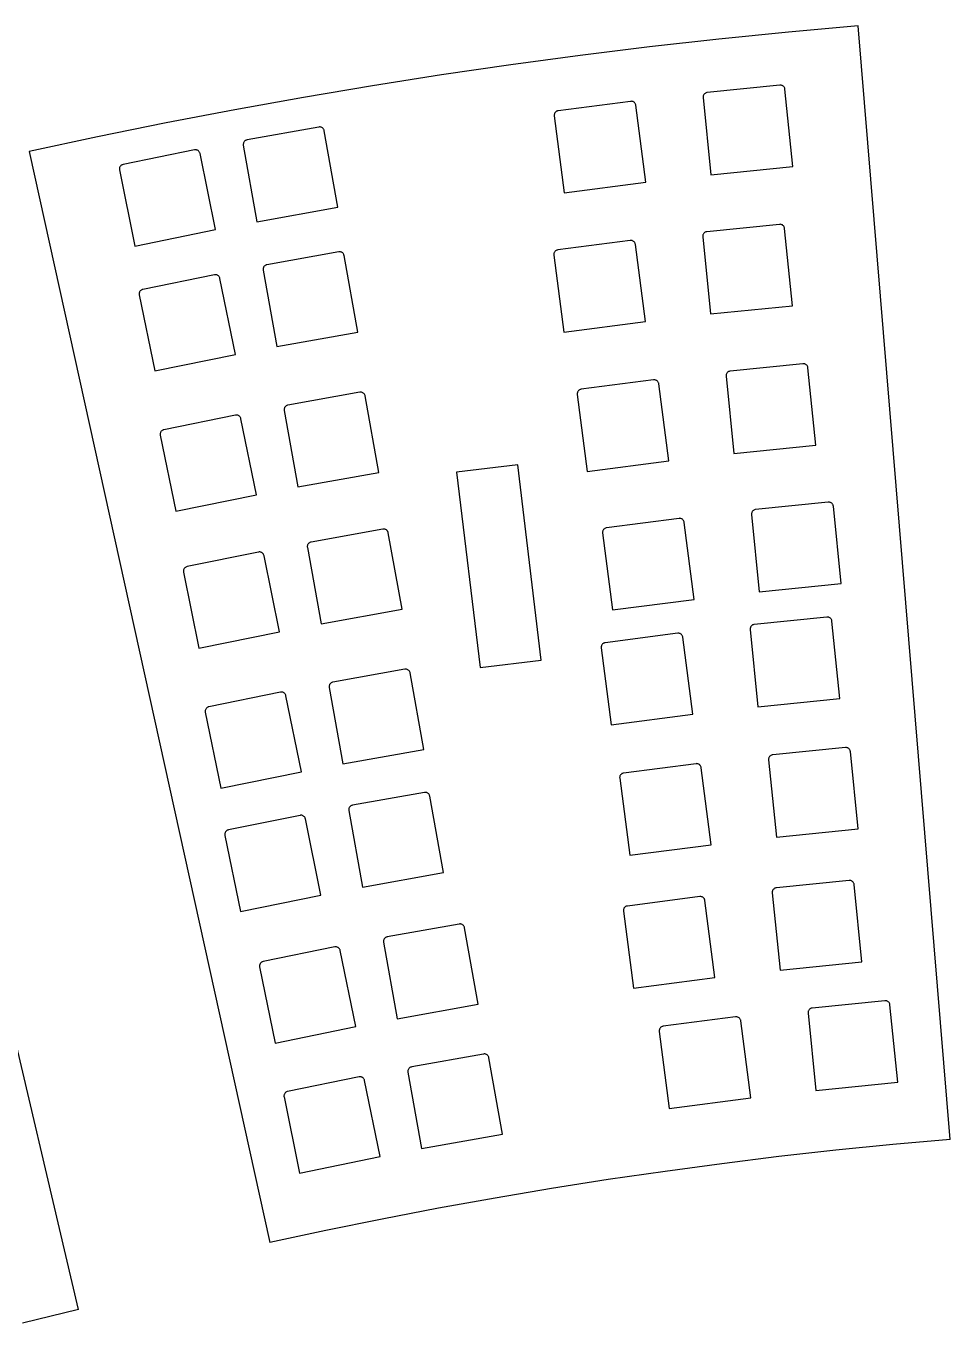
# Model space of a CAD drawing. Extents: x -27280 to 27280, y -16671 to 16671.
# Drawn here: x 19230 to 19770, y -8264 to -7507 of the extents above; entities that cross this region are included whole.
import ezdxf

# ---------------------------------------------------------------- set-up
doc = ezdxf.new("R2010")
doc.units = 0
doc.header["$MEASUREMENT"] = 0
doc.layers.get('0').update_dxf_attribs({"linetype": 'CONTINUOUS'})

msp = doc.modelspace()

# ---------------------------------------------------------------- linework, layer by layer
for p, q in [((19716.11, -7506.75), (19675.46, -7510.38)), ((19769.72, -8156.47), (19716.11, -7506.75)), ((19634.86, -7514.46), (19594.31, -7519)), ((19675.46, -7510.38), (19634.86, -7514.46)), ((19594.31, -7519), (19553.81, -7523.98)), ((19513.36, -7529.42), (19472.98, -7535.3)), ((19553.81, -7523.98), (19513.36, -7529.42)), ((19472.98, -7535.3), (19432.67, -7541.64)), ((19432.67, -7541.64), (19392.43, -7548.42)), ((19627.03, -7545.9), (19626.73, -7546.08)), ((19627.35, -7545.75), (19627.03, -7545.9)), ((19627.68, -7545.65), (19627.35, -7545.75)), ((19628.03, -7545.59), (19627.68, -7545.65)), ((19670.43, -7541.31), (19628.03, -7545.59)), ((19670.79, -7541.3), (19670.43, -7541.31)), ((19671.14, -7541.33), (19670.79, -7541.3)), ((19671.48, -7541.41), (19671.14, -7541.33)), ((19671.81, -7541.53), (19671.48, -7541.41)), ((19672.12, -7541.7), (19671.81, -7541.53)), ((19672.41, -7541.9), (19672.12, -7541.7)), ((19672.66, -7542.14), (19672.41, -7541.9)), ((19672.89, -7542.41), (19672.66, -7542.14)), ((19673.07, -7542.71), (19672.89, -7542.41)), ((19673.22, -7543.03), (19673.07, -7542.71)), ((19673.32, -7543.37), (19673.22, -7543.03)), ((19673.38, -7543.71), (19673.32, -7543.37)), ((19677.93, -7588.79), (19673.38, -7543.71)), ((19392.43, -7548.42), (19352.27, -7555.66)), ((19583.32, -7550.75), (19541.05, -7556.23)), ((19583.67, -7550.73), (19583.32, -7550.75)), ((19584.02, -7550.75), (19583.67, -7550.73)), ((19584.36, -7550.82), (19584.02, -7550.75)), ((19584.7, -7550.93), (19584.36, -7550.82)), ((19585.01, -7551.09), (19584.7, -7550.93)), ((19585.3, -7551.28), (19585.01, -7551.09)), ((19585.57, -7551.52), (19585.3, -7551.28)), ((19585.8, -7551.78), (19585.57, -7551.52)), ((19585.99, -7552.07), (19585.8, -7551.78)), ((19586.15, -7552.39), (19585.99, -7552.07)), ((19586.26, -7552.72), (19586.15, -7552.39)), ((19586.33, -7553.07), (19586.26, -7552.72)), ((19592.16, -7598), (19586.33, -7553.07)), ((19625.64, -7547.83), (19625.61, -7548.18)), ((19625.61, -7548.18), (19625.62, -7548.54)), ((19625.62, -7548.54), (19630.17, -7593.62)), ((19625.72, -7547.49), (19625.64, -7547.83)), ((19625.85, -7547.16), (19625.72, -7547.49)), ((19626.01, -7546.85), (19625.85, -7547.16)), ((19626.22, -7546.56), (19626.01, -7546.85)), ((19626.46, -7546.31), (19626.22, -7546.56)), ((19626.73, -7546.08), (19626.46, -7546.31)), ((19352.27, -7555.66), (19312.19, -7563.34)), ((19538.73, -7558.54), (19538.71, -7558.89)), ((19538.71, -7558.89), (19538.73, -7559.24)), ((19538.8, -7558.2), (19538.73, -7558.54)), ((19538.73, -7559.24), (19544.56, -7604.18)), ((19538.91, -7557.87), (19538.8, -7558.2)), ((19539.07, -7557.55), (19538.91, -7557.87)), ((19539.26, -7557.26), (19539.07, -7557.55)), ((19539.5, -7556.99), (19539.26, -7557.26)), ((19539.76, -7556.76), (19539.5, -7556.99)), ((19540.05, -7556.57), (19539.76, -7556.76)), ((19540.37, -7556.41), (19540.05, -7556.57)), ((19540.7, -7556.3), (19540.37, -7556.41)), ((19541.05, -7556.23), (19540.7, -7556.3)), ((19312.19, -7563.34), (19272.2, -7571.46)), ((19401.39, -7565.73), (19359.43, -7573.24)), ((19401.74, -7565.69), (19401.39, -7565.73)), ((19402.09, -7565.7), (19401.74, -7565.69)), ((19402.44, -7565.75), (19402.09, -7565.7)), ((19402.78, -7565.85), (19402.44, -7565.75)), ((19403.1, -7565.99), (19402.78, -7565.85)), ((19403.4, -7566.17), (19403.1, -7565.99)), ((19403.68, -7566.39), (19403.4, -7566.17)), ((19403.92, -7566.64), (19403.68, -7566.39)), ((19404.13, -7566.93), (19403.92, -7566.64)), ((19404.3, -7567.23), (19404.13, -7566.93)), ((19404.43, -7567.56), (19404.3, -7567.23)), ((19404.51, -7567.9), (19404.43, -7567.56)), ((19412.49, -7612.5), (19404.51, -7567.9)), ((19272.2, -7571.46), (19232.31, -7580.03)), ((19357.23, -7575.66), (19357.22, -7576.01)), ((19357.22, -7576.01), (19357.26, -7576.36)), ((19357.28, -7575.31), (19357.23, -7575.66)), ((19357.38, -7574.97), (19357.28, -7575.31)), ((19357.52, -7574.65), (19357.38, -7574.97)), ((19357.7, -7574.35), (19357.52, -7574.65)), ((19357.92, -7574.07), (19357.7, -7574.35)), ((19358.17, -7573.83), (19357.92, -7574.07)), ((19358.46, -7573.62), (19358.17, -7573.83)), ((19358.77, -7573.45), (19358.46, -7573.62)), ((19359.09, -7573.32), (19358.77, -7573.45)), ((19359.43, -7573.24), (19359.09, -7573.32)), ((19232.31, -7580.03), (19372.77, -8216.66)), ((19328.81, -7579.1), (19287.05, -7587.61)), ((19329.16, -7579.05), (19328.81, -7579.1)), ((19329.51, -7579.05), (19329.16, -7579.05)), ((19329.86, -7579.09), (19329.51, -7579.05)), ((19330.2, -7579.18), (19329.86, -7579.09)), ((19330.53, -7579.32), (19330.2, -7579.18)), ((19330.83, -7579.49), (19330.53, -7579.32)), ((19331.11, -7579.7), (19330.83, -7579.49)), ((19331.36, -7579.95), (19331.11, -7579.7)), ((19331.58, -7580.23), (19331.36, -7579.95)), ((19331.76, -7580.53), (19331.58, -7580.23)), ((19331.89, -7580.86), (19331.76, -7580.53)), ((19331.98, -7581.2), (19331.89, -7580.86)), ((19341.03, -7625.59), (19331.98, -7581.2)), ((19357.26, -7576.36), (19365.24, -7620.96)), ((19284.95, -7589.73), (19284.9, -7590.08)), ((19284.9, -7590.08), (19284.9, -7590.43)), ((19284.9, -7590.43), (19284.95, -7590.78)), ((19285.03, -7589.39), (19284.95, -7589.73)), ((19284.95, -7590.78), (19294, -7635.18)), ((19285.17, -7589.06), (19285.03, -7589.39)), ((19285.34, -7588.76), (19285.17, -7589.06)), ((19285.56, -7588.48), (19285.34, -7588.76)), ((19285.8, -7588.23), (19285.56, -7588.48)), ((19286.08, -7588.01), (19285.8, -7588.23)), ((19286.38, -7587.84), (19286.08, -7588.01)), ((19286.71, -7587.7), (19286.38, -7587.84)), ((19287.05, -7587.61), (19286.71, -7587.7)), ((19630.17, -7593.62), (19677.93, -7588.79)), ((19544.56, -7604.18), (19592.16, -7598)), ((19365.24, -7620.96), (19412.49, -7612.5)), ((19261.02, -8255.74), (19111.97, -7621.09)), ((19294, -7635.18), (19341.03, -7625.59)), ((19625.41, -7629.04), (19625.38, -7629.39)), ((19625.49, -7628.7), (19625.41, -7629.04)), ((19625.61, -7628.37), (19625.49, -7628.7)), ((19625.78, -7628.06), (19625.61, -7628.37)), ((19625.98, -7627.77), (19625.78, -7628.06)), ((19626.22, -7627.52), (19625.98, -7627.77)), ((19626.49, -7627.29), (19626.22, -7627.52)), ((19626.79, -7627.11), (19626.49, -7627.29)), ((19627.11, -7626.96), (19626.79, -7627.11)), ((19627.45, -7626.86), (19627.11, -7626.96)), ((19627.79, -7626.8), (19627.45, -7626.86)), ((19670.2, -7622.52), (19627.79, -7626.8)), ((19670.55, -7622.5), (19670.2, -7622.52)), ((19670.9, -7622.54), (19670.55, -7622.5)), ((19671.24, -7622.62), (19670.9, -7622.54)), ((19671.57, -7622.74), (19671.24, -7622.62)), ((19671.88, -7622.9), (19671.57, -7622.74)), ((19672.17, -7623.11), (19671.88, -7622.9)), ((19672.43, -7623.35), (19672.17, -7623.11)), ((19672.65, -7623.62), (19672.43, -7623.35)), ((19672.84, -7623.92), (19672.65, -7623.62)), ((19672.98, -7624.24), (19672.84, -7623.92)), ((19673.09, -7624.57), (19672.98, -7624.24)), ((19673.15, -7624.92), (19673.09, -7624.57)), ((19677.7, -7670), (19673.15, -7624.92)), ((19583.08, -7631.96), (19540.81, -7637.44)), ((19583.43, -7631.93), (19583.08, -7631.96)), ((19583.78, -7631.96), (19583.43, -7631.93)), ((19584.13, -7632.03), (19583.78, -7631.96)), ((19584.46, -7632.14), (19584.13, -7632.03)), ((19584.78, -7632.3), (19584.46, -7632.14)), ((19585.07, -7632.49), (19584.78, -7632.3)), ((19585.33, -7632.72), (19585.07, -7632.49)), ((19585.56, -7632.99), (19585.33, -7632.72)), ((19585.76, -7633.28), (19585.56, -7632.99)), ((19585.91, -7633.6), (19585.76, -7633.28)), ((19586.03, -7633.93), (19585.91, -7633.6)), ((19586.09, -7634.28), (19586.03, -7633.93)), ((19591.92, -7679.21), (19586.09, -7634.28)), ((19625.38, -7629.39), (19625.39, -7629.74)), ((19625.39, -7629.74), (19629.94, -7674.83)), ((19412.97, -7638.58), (19371.01, -7646.09)), ((19413.32, -7638.54), (19412.97, -7638.58)), ((19413.67, -7638.55), (19413.32, -7638.54)), ((19414.02, -7638.6), (19413.67, -7638.55)), ((19414.36, -7638.7), (19414.02, -7638.6)), ((19414.68, -7638.84), (19414.36, -7638.7)), ((19414.98, -7639.02), (19414.68, -7638.84)), ((19415.25, -7639.24), (19414.98, -7639.02)), ((19415.5, -7639.49), (19415.25, -7639.24)), ((19415.71, -7639.78), (19415.5, -7639.49)), ((19415.88, -7640.08), (19415.71, -7639.78)), ((19416.01, -7640.41), (19415.88, -7640.08)), ((19416.09, -7640.75), (19416.01, -7640.41)), ((19424.07, -7685.35), (19416.09, -7640.75)), ((19538.49, -7639.75), (19538.47, -7640.1)), ((19538.47, -7640.1), (19538.49, -7640.45)), ((19538.56, -7639.41), (19538.49, -7639.75)), ((19538.49, -7640.45), (19544.32, -7685.39)), ((19538.68, -7639.07), (19538.56, -7639.41)), ((19538.83, -7638.76), (19538.68, -7639.07)), ((19539.03, -7638.47), (19538.83, -7638.76)), ((19539.26, -7638.2), (19539.03, -7638.47)), ((19539.53, -7637.97), (19539.26, -7638.2)), ((19539.82, -7637.78), (19539.53, -7637.97)), ((19540.14, -7637.62), (19539.82, -7637.78)), ((19540.47, -7637.51), (19540.14, -7637.62)), ((19540.81, -7637.44), (19540.47, -7637.51)), ((19340.39, -7651.95), (19298.63, -7660.46)), ((19340.74, -7651.9), (19340.39, -7651.95)), ((19341.09, -7651.9), (19340.74, -7651.9)), ((19341.44, -7651.94), (19341.09, -7651.9)), ((19341.78, -7652.03), (19341.44, -7651.94)), ((19368.81, -7648.51), (19368.8, -7648.86)), ((19368.8, -7648.86), (19368.84, -7649.21)), ((19368.86, -7648.16), (19368.81, -7648.51)), ((19368.84, -7649.21), (19376.82, -7693.81)), ((19368.96, -7647.82), (19368.86, -7648.16)), ((19369.1, -7647.5), (19368.96, -7647.82)), ((19369.28, -7647.2), (19369.1, -7647.5)), ((19369.5, -7646.92), (19369.28, -7647.2)), ((19369.75, -7646.68), (19369.5, -7646.92)), ((19370.04, -7646.47), (19369.75, -7646.68)), ((19370.35, -7646.3), (19370.04, -7646.47)), ((19370.67, -7646.17), (19370.35, -7646.3)), ((19371.01, -7646.09), (19370.67, -7646.17)), ((19342.11, -7652.17), (19341.78, -7652.03)), ((19342.41, -7652.34), (19342.11, -7652.17)), ((19342.69, -7652.55), (19342.41, -7652.34)), ((19342.94, -7652.8), (19342.69, -7652.55)), ((19343.16, -7653.08), (19342.94, -7652.8)), ((19343.33, -7653.38), (19343.16, -7653.08)), ((19343.47, -7653.71), (19343.33, -7653.38)), ((19343.56, -7654.05), (19343.47, -7653.71)), ((19352.61, -7698.45), (19343.56, -7654.05)), ((19296.52, -7662.58), (19296.48, -7662.93)), ((19296.48, -7662.93), (19296.48, -7663.28)), ((19296.48, -7663.28), (19296.53, -7663.63)), ((19296.61, -7662.24), (19296.52, -7662.58)), ((19296.53, -7663.63), (19305.58, -7708.03)), ((19296.75, -7661.91), (19296.61, -7662.24)), ((19296.92, -7661.61), (19296.75, -7661.91)), ((19297.13, -7661.33), (19296.92, -7661.61)), ((19297.38, -7661.08), (19297.13, -7661.33)), ((19297.66, -7660.86), (19297.38, -7661.08)), ((19297.96, -7660.69), (19297.66, -7660.86)), ((19298.29, -7660.55), (19297.96, -7660.69)), ((19298.63, -7660.46), (19298.29, -7660.55)), ((19629.94, -7674.83), (19677.7, -7670)), ((19544.32, -7685.39), (19591.92, -7679.21)), ((19376.82, -7693.81), (19424.07, -7685.35)), ((19305.58, -7708.03), (19352.61, -7698.45)), ((19683.86, -7703.86), (19641.45, -7708.14)), ((19684.21, -7703.84), (19683.86, -7703.86)), ((19684.56, -7703.88), (19684.21, -7703.84)), ((19684.9, -7703.96), (19684.56, -7703.88)), ((19685.23, -7704.08), (19684.9, -7703.96)), ((19685.54, -7704.24), (19685.23, -7704.08)), ((19685.83, -7704.45), (19685.54, -7704.24)), ((19686.08, -7704.69), (19685.83, -7704.45)), ((19686.31, -7704.96), (19686.08, -7704.69)), ((19639.07, -7710.38), (19639.03, -7710.73)), ((19639.03, -7710.73), (19639.04, -7711.08)), ((19639.04, -7711.08), (19643.6, -7756.16)), ((19639.14, -7710.04), (19639.07, -7710.38)), ((19639.27, -7709.71), (19639.14, -7710.04)), ((19639.43, -7709.4), (19639.27, -7709.71)), ((19639.64, -7709.11), (19639.43, -7709.4)), ((19639.88, -7708.85), (19639.64, -7709.11)), ((19640.15, -7708.63), (19639.88, -7708.85)), ((19640.45, -7708.44), (19640.15, -7708.63)), ((19640.77, -7708.3), (19640.45, -7708.44)), ((19641.1, -7708.2), (19640.77, -7708.3)), ((19641.45, -7708.14), (19641.1, -7708.2)), ((19686.49, -7705.26), (19686.31, -7704.96)), ((19686.64, -7705.58), (19686.49, -7705.26)), ((19686.74, -7705.91), (19686.64, -7705.58)), ((19686.8, -7706.26), (19686.74, -7705.91)), ((19691.35, -7751.34), (19686.8, -7706.26)), ((19552.69, -7719.81), (19552.49, -7720.1)), ((19552.92, -7719.54), (19552.69, -7719.81)), ((19553.18, -7719.31), (19552.92, -7719.54)), ((19553.48, -7719.12), (19553.18, -7719.31)), ((19553.79, -7718.96), (19553.48, -7719.12)), ((19554.12, -7718.85), (19553.79, -7718.96)), ((19554.47, -7718.78), (19554.12, -7718.85)), ((19596.74, -7713.3), (19554.47, -7718.78)), ((19597.09, -7713.27), (19596.74, -7713.3)), ((19597.44, -7713.3), (19597.09, -7713.27)), ((19597.78, -7713.37), (19597.44, -7713.3)), ((19598.12, -7713.48), (19597.78, -7713.37)), ((19598.43, -7713.64), (19598.12, -7713.48)), ((19598.72, -7713.83), (19598.43, -7713.64)), ((19598.99, -7714.06), (19598.72, -7713.83)), ((19599.22, -7714.33), (19598.99, -7714.06)), ((19599.41, -7714.62), (19599.22, -7714.33)), ((19599.57, -7714.94), (19599.41, -7714.62)), ((19599.68, -7715.27), (19599.57, -7714.94)), ((19599.75, -7715.62), (19599.68, -7715.27)), ((19605.58, -7760.55), (19599.75, -7715.62)), ((19425.25, -7720.5), (19383.29, -7728.01)), ((19425.59, -7720.46), (19425.25, -7720.5)), ((19425.95, -7720.47), (19425.59, -7720.46)), ((19426.29, -7720.52), (19425.95, -7720.47)), ((19426.63, -7720.62), (19426.29, -7720.52)), ((19426.95, -7720.76), (19426.63, -7720.62)), ((19427.26, -7720.94), (19426.95, -7720.76)), ((19427.53, -7721.16), (19427.26, -7720.94)), ((19427.77, -7721.41), (19427.53, -7721.16)), ((19427.98, -7721.7), (19427.77, -7721.41)), ((19428.15, -7722.01), (19427.98, -7721.7)), ((19428.28, -7722.33), (19428.15, -7722.01)), ((19428.37, -7722.67), (19428.28, -7722.33)), ((19436.35, -7767.28), (19428.37, -7722.67)), ((19552.15, -7721.09), (19552.13, -7721.44)), ((19552.13, -7721.44), (19552.15, -7721.79)), ((19552.22, -7720.75), (19552.15, -7721.09)), ((19552.15, -7721.79), (19557.98, -7766.73)), ((19552.33, -7720.41), (19552.22, -7720.75)), ((19552.49, -7720.1), (19552.33, -7720.41)), ((19352.67, -7733.87), (19310.9, -7742.38)), ((19353.02, -7733.82), (19352.67, -7733.87)), ((19353.37, -7733.82), (19353.02, -7733.82)), ((19353.72, -7733.87), (19353.37, -7733.82)), ((19354.06, -7733.95), (19353.72, -7733.87)), ((19354.38, -7734.09), (19354.06, -7733.95)), ((19354.69, -7734.26), (19354.38, -7734.09)), ((19354.97, -7734.48), (19354.69, -7734.26)), ((19355.22, -7734.72), (19354.97, -7734.48)), ((19355.43, -7735), (19355.22, -7734.72)), ((19355.61, -7735.3), (19355.43, -7735)), ((19381.14, -7730.08), (19381.08, -7730.43)), ((19381.08, -7730.43), (19381.08, -7730.78)), ((19381.08, -7730.78), (19381.12, -7731.13)), ((19381.12, -7731.13), (19389.1, -7775.73)), ((19381.23, -7729.74), (19381.14, -7730.08)), ((19381.38, -7729.42), (19381.23, -7729.74)), ((19381.56, -7729.12), (19381.38, -7729.42)), ((19381.78, -7728.85), (19381.56, -7729.12)), ((19382.03, -7728.6), (19381.78, -7728.85)), ((19382.31, -7728.39), (19382.03, -7728.6)), ((19382.62, -7728.22), (19382.31, -7728.39)), ((19382.95, -7728.1), (19382.62, -7728.22)), ((19383.29, -7728.01), (19382.95, -7728.1)), ((19310.24, -7742.61), (19309.94, -7742.79)), ((19310.56, -7742.47), (19310.24, -7742.61)), ((19310.9, -7742.38), (19310.56, -7742.47)), ((19355.75, -7735.63), (19355.61, -7735.3)), ((19355.84, -7735.97), (19355.75, -7735.63)), ((19364.89, -7780.37), (19355.84, -7735.97)), ((19308.8, -7744.5), (19308.76, -7744.85)), ((19308.76, -7744.85), (19308.76, -7745.2)), ((19308.76, -7745.2), (19308.81, -7745.55)), ((19308.89, -7744.16), (19308.8, -7744.5)), ((19308.81, -7745.55), (19317.85, -7789.95)), ((19309.02, -7743.84), (19308.89, -7744.16)), ((19309.2, -7743.53), (19309.02, -7743.84)), ((19309.41, -7743.25), (19309.2, -7743.53)), ((19309.66, -7743), (19309.41, -7743.25)), ((19309.94, -7742.79), (19309.66, -7743)), ((19643.6, -7756.16), (19691.35, -7751.34)), ((19517.52, -7762.8), (19481.77, -7767.07)), ((19531.15, -7876.76), (19517.52, -7762.8)), ((19557.98, -7766.73), (19605.58, -7760.55)), ((19389.1, -7775.73), (19436.35, -7767.28)), ((19481.77, -7767.07), (19495.4, -7881.04)), ((19317.85, -7789.95), (19364.89, -7780.37)), ((19698.66, -7784.65), (19656.25, -7788.93)), ((19699.01, -7784.63), (19698.66, -7784.65)), ((19699.36, -7784.67), (19699.01, -7784.63)), ((19699.7, -7784.75), (19699.36, -7784.67)), ((19700.03, -7784.87), (19699.7, -7784.75)), ((19700.35, -7785.04), (19700.03, -7784.87)), ((19700.63, -7785.24), (19700.35, -7785.04)), ((19700.89, -7785.48), (19700.63, -7785.24)), ((19701.11, -7785.75), (19700.89, -7785.48)), ((19701.3, -7786.05), (19701.11, -7785.75)), ((19701.45, -7786.37), (19701.3, -7786.05)), ((19701.55, -7786.71), (19701.45, -7786.37)), ((19701.61, -7787.05), (19701.55, -7786.71)), ((19706.16, -7832.13), (19701.61, -7787.05)), ((19611.54, -7794.09), (19569.27, -7799.57)), ((19611.89, -7794.06), (19611.54, -7794.09)), ((19612.24, -7794.09), (19611.89, -7794.06)), ((19612.59, -7794.16), (19612.24, -7794.09)), ((19612.92, -7794.27), (19612.59, -7794.16)), ((19613.24, -7794.43), (19612.92, -7794.27)), ((19613.53, -7794.62), (19613.24, -7794.43)), ((19613.79, -7794.86), (19613.53, -7794.62)), ((19614.02, -7795.12), (19613.79, -7794.86)), ((19614.22, -7795.41), (19614.02, -7795.12)), ((19614.37, -7795.73), (19614.22, -7795.41)), ((19614.49, -7796.06), (19614.37, -7795.73)), ((19653.87, -7791.17), (19653.84, -7791.52)), ((19653.84, -7791.52), (19653.85, -7791.87)), ((19653.85, -7791.87), (19658.4, -7836.96)), ((19653.95, -7790.83), (19653.87, -7791.17)), ((19654.07, -7790.5), (19653.95, -7790.83)), ((19654.24, -7790.19), (19654.07, -7790.5)), ((19654.44, -7789.9), (19654.24, -7790.19)), ((19654.68, -7789.65), (19654.44, -7789.9)), ((19654.95, -7789.42), (19654.68, -7789.65)), ((19655.25, -7789.24), (19654.95, -7789.42)), ((19655.57, -7789.09), (19655.25, -7789.24)), ((19655.91, -7788.99), (19655.57, -7789.09)), ((19656.25, -7788.93), (19655.91, -7788.99)), ((19438.77, -7800.38), (19396.81, -7807.89)), ((19439.12, -7800.34), (19438.77, -7800.38)), ((19439.47, -7800.35), (19439.12, -7800.34)), ((19439.82, -7800.4), (19439.47, -7800.35)), ((19440.15, -7800.5), (19439.82, -7800.4)), ((19440.48, -7800.64), (19440.15, -7800.5)), ((19440.78, -7800.82), (19440.48, -7800.64)), ((19441.05, -7801.04), (19440.78, -7800.82)), ((19441.3, -7801.29), (19441.05, -7801.04)), ((19441.51, -7801.57), (19441.3, -7801.29)), ((19441.68, -7801.88), (19441.51, -7801.57)), ((19441.8, -7802.21), (19441.68, -7801.88)), ((19441.89, -7802.55), (19441.8, -7802.21)), ((19449.87, -7847.15), (19441.89, -7802.55)), ((19566.96, -7801.88), (19566.93, -7802.23)), ((19566.93, -7802.23), (19566.95, -7802.58)), ((19566.95, -7802.58), (19572.78, -7847.52)), ((19567.02, -7801.54), (19566.96, -7801.88)), ((19567.14, -7801.2), (19567.02, -7801.54)), ((19567.29, -7800.89), (19567.14, -7801.2)), ((19567.49, -7800.6), (19567.29, -7800.89)), ((19567.72, -7800.33), (19567.49, -7800.6)), ((19567.99, -7800.1), (19567.72, -7800.33)), ((19568.28, -7799.91), (19567.99, -7800.1)), ((19568.6, -7799.75), (19568.28, -7799.91)), ((19568.93, -7799.64), (19568.6, -7799.75)), ((19569.27, -7799.57), (19568.93, -7799.64)), ((19614.55, -7796.41), (19614.49, -7796.06)), ((19620.39, -7841.34), (19614.55, -7796.41)), ((19394.61, -7810.31), (19394.6, -7810.66)), ((19394.6, -7810.66), (19394.64, -7811.01)), ((19394.66, -7809.96), (19394.61, -7810.31)), ((19394.76, -7809.62), (19394.66, -7809.96)), ((19394.9, -7809.3), (19394.76, -7809.62)), ((19395.08, -7809), (19394.9, -7809.3)), ((19395.3, -7808.72), (19395.08, -7809)), ((19395.55, -7808.48), (19395.3, -7808.72)), ((19395.84, -7808.27), (19395.55, -7808.48)), ((19396.14, -7808.1), (19395.84, -7808.27)), ((19396.47, -7807.97), (19396.14, -7808.1)), ((19396.81, -7807.89), (19396.47, -7807.97)), ((19366.19, -7813.75), (19324.43, -7822.26)), ((19366.54, -7813.7), (19366.19, -7813.75)), ((19366.89, -7813.7), (19366.54, -7813.7)), ((19367.24, -7813.74), (19366.89, -7813.7)), ((19367.58, -7813.83), (19367.24, -7813.74)), ((19367.91, -7813.96), (19367.58, -7813.83)), ((19368.21, -7814.14), (19367.91, -7813.96)), ((19368.49, -7814.35), (19368.21, -7814.14)), ((19368.74, -7814.6), (19368.49, -7814.35)), ((19368.96, -7814.88), (19368.74, -7814.6)), ((19369.13, -7815.18), (19368.96, -7814.88)), ((19369.27, -7815.51), (19369.13, -7815.18)), ((19369.36, -7815.85), (19369.27, -7815.51)), ((19378.41, -7860.24), (19369.36, -7815.85)), ((19394.64, -7811.01), (19402.62, -7855.61)), ((19322.32, -7824.38), (19322.28, -7824.73)), ((19322.28, -7824.73), (19322.28, -7825.08)), ((19322.28, -7825.08), (19322.33, -7825.43)), ((19322.41, -7824.04), (19322.32, -7824.38)), ((19322.33, -7825.43), (19331.37, -7869.83)), ((19322.55, -7823.71), (19322.41, -7824.04)), ((19322.72, -7823.41), (19322.55, -7823.71)), ((19322.93, -7823.13), (19322.72, -7823.41)), ((19323.18, -7822.88), (19322.93, -7823.13)), ((19323.46, -7822.66), (19323.18, -7822.88)), ((19323.76, -7822.48), (19323.46, -7822.66)), ((19324.09, -7822.35), (19323.76, -7822.48)), ((19324.43, -7822.26), (19324.09, -7822.35)), ((19658.4, -7836.96), (19706.16, -7832.13)), ((19402.62, -7855.61), (19449.87, -7847.15)), ((19572.78, -7847.52), (19620.39, -7841.34)), ((19654.47, -7856.3), (19654.17, -7856.48)), ((19654.79, -7856.15), (19654.47, -7856.3)), ((19655.12, -7856.05), (19654.79, -7856.15)), ((19655.47, -7855.99), (19655.12, -7856.05)), ((19697.87, -7851.71), (19655.47, -7855.99)), ((19698.23, -7851.69), (19697.87, -7851.71)), ((19698.58, -7851.73), (19698.23, -7851.69)), ((19698.92, -7851.81), (19698.58, -7851.73)), ((19699.25, -7851.93), (19698.92, -7851.81)), ((19699.56, -7852.1), (19699.25, -7851.93)), ((19699.85, -7852.3), (19699.56, -7852.1)), ((19700.1, -7852.54), (19699.85, -7852.3)), ((19700.33, -7852.81), (19700.1, -7852.54)), ((19700.51, -7853.11), (19700.33, -7852.81)), ((19700.66, -7853.43), (19700.51, -7853.11)), ((19700.76, -7853.77), (19700.66, -7853.43)), ((19700.82, -7854.11), (19700.76, -7853.77)), ((19705.37, -7899.19), (19700.82, -7854.11)), ((19331.37, -7869.83), (19378.41, -7860.24)), ((19610.76, -7861.15), (19568.49, -7866.63)), ((19611.11, -7861.12), (19610.76, -7861.15)), ((19611.46, -7861.15), (19611.11, -7861.12)), ((19611.8, -7861.22), (19611.46, -7861.15)), ((19612.14, -7861.33), (19611.8, -7861.22)), ((19612.45, -7861.49), (19612.14, -7861.33)), ((19612.74, -7861.68), (19612.45, -7861.49)), ((19613.01, -7861.92), (19612.74, -7861.68)), ((19613.24, -7862.18), (19613.01, -7861.92)), ((19613.43, -7862.47), (19613.24, -7862.18)), ((19613.59, -7862.79), (19613.43, -7862.47)), ((19613.7, -7863.12), (19613.59, -7862.79)), ((19613.77, -7863.47), (19613.7, -7863.12)), ((19619.6, -7908.4), (19613.77, -7863.47)), ((19653.08, -7858.23), (19653.05, -7858.58)), ((19653.05, -7858.58), (19653.06, -7858.93)), ((19653.06, -7858.93), (19657.62, -7904.02)), ((19653.16, -7857.89), (19653.08, -7858.23)), ((19653.29, -7857.56), (19653.16, -7857.89)), ((19653.45, -7857.25), (19653.29, -7857.56)), ((19653.66, -7856.96), (19653.45, -7857.25)), ((19653.9, -7856.71), (19653.66, -7856.96)), ((19654.17, -7856.48), (19653.9, -7856.71)), ((19566.17, -7868.94), (19566.15, -7869.29)), ((19566.15, -7869.29), (19566.17, -7869.64)), ((19566.24, -7868.6), (19566.17, -7868.94)), ((19566.17, -7869.64), (19572, -7914.58)), ((19566.35, -7868.26), (19566.24, -7868.6)), ((19566.51, -7867.95), (19566.35, -7868.26)), ((19566.7, -7867.66), (19566.51, -7867.95)), ((19566.94, -7867.39), (19566.7, -7867.66)), ((19567.2, -7867.16), (19566.94, -7867.39)), ((19567.49, -7866.97), (19567.2, -7867.16)), ((19567.81, -7866.81), (19567.49, -7866.97)), ((19568.14, -7866.7), (19567.81, -7866.81)), ((19568.49, -7866.63), (19568.14, -7866.7)), ((19495.4, -7881.04), (19531.15, -7876.76)), ((19451.52, -7882.14), (19409.57, -7889.65)), ((19451.87, -7882.1), (19451.52, -7882.14)), ((19452.22, -7882.11), (19451.87, -7882.1)), ((19452.57, -7882.16), (19452.22, -7882.11)), ((19452.91, -7882.26), (19452.57, -7882.16)), ((19453.23, -7882.4), (19452.91, -7882.26)), ((19453.53, -7882.58), (19453.23, -7882.4)), ((19453.81, -7882.8), (19453.53, -7882.58)), ((19454.05, -7883.05), (19453.81, -7882.8)), ((19454.26, -7883.34), (19454.05, -7883.05)), ((19454.43, -7883.64), (19454.26, -7883.34)), ((19454.56, -7883.97), (19454.43, -7883.64)), ((19454.64, -7884.31), (19454.56, -7883.97)), ((19462.63, -7928.91), (19454.64, -7884.31)), ((19407.41, -7891.72), (19407.36, -7892.07)), ((19407.36, -7892.07), (19407.36, -7892.42)), ((19407.36, -7892.42), (19407.39, -7892.77)), ((19407.39, -7892.77), (19415.38, -7937.37)), ((19407.51, -7891.38), (19407.41, -7891.72)), ((19407.65, -7891.06), (19407.51, -7891.38)), ((19407.83, -7890.76), (19407.65, -7891.06)), ((19408.05, -7890.48), (19407.83, -7890.76)), ((19408.31, -7890.24), (19408.05, -7890.48)), ((19408.59, -7890.03), (19408.31, -7890.24)), ((19408.9, -7889.86), (19408.59, -7890.03)), ((19409.23, -7889.73), (19408.9, -7889.86)), ((19409.57, -7889.65), (19409.23, -7889.73)), ((19378.95, -7895.51), (19337.18, -7904.02)), ((19379.29, -7895.46), (19378.95, -7895.51)), ((19379.65, -7895.46), (19379.29, -7895.46)), ((19379.99, -7895.5), (19379.65, -7895.46)), ((19380.33, -7895.59), (19379.99, -7895.5)), ((19380.66, -7895.73), (19380.33, -7895.59)), ((19380.97, -7895.9), (19380.66, -7895.73)), ((19381.25, -7896.11), (19380.97, -7895.9)), ((19381.5, -7896.36), (19381.25, -7896.11)), ((19381.71, -7896.64), (19381.5, -7896.36)), ((19381.89, -7896.94), (19381.71, -7896.64)), ((19382.02, -7897.27), (19381.89, -7896.94)), ((19382.12, -7897.61), (19382.02, -7897.27)), ((19391.16, -7942), (19382.12, -7897.61)), ((19657.62, -7904.02), (19705.37, -7899.19)), ((19335.08, -7906.14), (19335.03, -7906.49)), ((19335.03, -7906.49), (19335.04, -7906.84)), ((19335.04, -7906.84), (19335.08, -7907.19)), ((19335.17, -7905.8), (19335.08, -7906.14)), ((19335.08, -7907.19), (19344.13, -7951.59)), ((19335.3, -7905.47), (19335.17, -7905.8)), ((19335.48, -7905.17), (19335.3, -7905.47)), ((19335.69, -7904.89), (19335.48, -7905.17)), ((19335.94, -7904.64), (19335.69, -7904.89)), ((19336.21, -7904.42), (19335.94, -7904.64)), ((19336.52, -7904.25), (19336.21, -7904.42)), ((19336.84, -7904.11), (19336.52, -7904.25)), ((19337.18, -7904.02), (19336.84, -7904.11)), ((19572, -7914.58), (19619.6, -7908.4)), ((19415.38, -7937.37), (19462.63, -7928.91)), ((19708.61, -7927.79), (19666.21, -7932.08)), ((19708.97, -7927.78), (19708.61, -7927.79)), ((19709.32, -7927.82), (19708.97, -7927.78)), ((19709.66, -7927.89), (19709.32, -7927.82)), ((19709.99, -7928.02), (19709.66, -7927.89)), ((19710.3, -7928.18), (19709.99, -7928.02)), ((19710.58, -7928.39), (19710.3, -7928.18)), ((19710.84, -7928.63), (19710.58, -7928.39)), ((19711.07, -7928.9), (19710.84, -7928.63)), ((19711.25, -7929.2), (19711.07, -7928.9)), ((19711.4, -7929.52), (19711.25, -7929.2)), ((19711.5, -7929.85), (19711.4, -7929.52)), ((19711.56, -7930.2), (19711.5, -7929.85)), ((19716.11, -7975.28), (19711.56, -7930.2)), ((19621.5, -7937.23), (19579.23, -7942.72)), ((19621.85, -7937.21), (19621.5, -7937.23)), ((19622.2, -7937.24), (19621.85, -7937.21)), ((19622.54, -7937.3), (19622.2, -7937.24)), ((19622.88, -7937.42), (19622.54, -7937.3)), ((19623.19, -7937.57), (19622.88, -7937.42)), ((19623.48, -7937.77), (19623.19, -7937.57)), ((19623.75, -7938), (19623.48, -7937.77)), ((19623.98, -7938.27), (19623.75, -7938)), ((19624.17, -7938.56), (19623.98, -7938.27)), ((19624.33, -7938.88), (19624.17, -7938.56)), ((19624.44, -7939.21), (19624.33, -7938.88)), ((19624.51, -7939.56), (19624.44, -7939.21)), ((19630.34, -7984.49), (19624.51, -7939.56)), ((19663.82, -7934.32), (19663.79, -7934.67)), ((19663.79, -7934.67), (19663.8, -7935.02)), ((19663.8, -7935.02), (19668.35, -7980.1)), ((19663.9, -7933.98), (19663.82, -7934.32)), ((19664.03, -7933.65), (19663.9, -7933.98)), ((19664.19, -7933.34), (19664.03, -7933.65)), ((19664.4, -7933.05), (19664.19, -7933.34)), ((19664.63, -7932.79), (19664.4, -7933.05)), ((19664.91, -7932.57), (19664.63, -7932.79)), ((19665.2, -7932.38), (19664.91, -7932.57)), ((19665.52, -7932.24), (19665.2, -7932.38)), ((19665.86, -7932.13), (19665.52, -7932.24)), ((19666.21, -7932.08), (19665.86, -7932.13)), ((19344.13, -7951.59), (19391.16, -7942)), ((19576.91, -7945.03), (19576.88, -7945.38)), ((19576.88, -7945.38), (19576.91, -7945.73)), ((19576.98, -7944.68), (19576.91, -7945.03)), ((19576.91, -7945.73), (19582.74, -7990.67)), ((19577.09, -7944.35), (19576.98, -7944.68)), ((19577.25, -7944.04), (19577.09, -7944.35)), ((19577.44, -7943.74), (19577.25, -7944.04)), ((19577.68, -7943.48), (19577.44, -7943.74)), ((19577.94, -7943.25), (19577.68, -7943.48)), ((19578.23, -7943.05), (19577.94, -7943.25)), ((19578.55, -7942.9), (19578.23, -7943.05)), ((19578.88, -7942.79), (19578.55, -7942.9)), ((19579.23, -7942.72), (19578.88, -7942.79)), ((19462.93, -7954), (19420.98, -7961.51)), ((19463.28, -7953.96), (19462.93, -7954)), ((19463.63, -7953.97), (19463.28, -7953.96)), ((19463.98, -7954.02), (19463.63, -7953.97)), ((19464.32, -7954.12), (19463.98, -7954.02)), ((19464.64, -7954.26), (19464.32, -7954.12)), ((19464.94, -7954.44), (19464.64, -7954.26)), ((19465.22, -7954.66), (19464.94, -7954.44)), ((19465.46, -7954.91), (19465.22, -7954.66)), ((19419.72, -7962.1), (19419.46, -7962.35)), ((19420, -7961.89), (19419.72, -7962.1)), ((19420.31, -7961.72), (19420, -7961.89)), ((19420.64, -7961.59), (19420.31, -7961.72)), ((19420.98, -7961.51), (19420.64, -7961.59)), ((19465.67, -7955.2), (19465.46, -7954.91)), ((19465.84, -7955.5), (19465.67, -7955.2)), ((19465.97, -7955.83), (19465.84, -7955.5)), ((19466.05, -7956.17), (19465.97, -7955.83)), ((19474.04, -8000.78), (19466.05, -7956.17)), ((19390.35, -7967.37), (19348.59, -7975.88)), ((19390.7, -7967.32), (19390.35, -7967.37)), ((19391.06, -7967.32), (19390.7, -7967.32)), ((19391.4, -7967.36), (19391.06, -7967.32)), ((19391.74, -7967.45), (19391.4, -7967.36)), ((19392.07, -7967.59), (19391.74, -7967.45)), ((19392.38, -7967.76), (19392.07, -7967.59)), ((19392.66, -7967.97), (19392.38, -7967.76)), ((19392.91, -7968.22), (19392.66, -7967.97)), ((19393.12, -7968.5), (19392.91, -7968.22)), ((19393.3, -7968.8), (19393.12, -7968.5)), ((19393.43, -7969.13), (19393.3, -7968.8)), ((19393.53, -7969.47), (19393.43, -7969.13)), ((19402.57, -8013.87), (19393.53, -7969.47)), ((19418.82, -7963.58), (19418.77, -7963.93)), ((19418.77, -7963.93), (19418.77, -7964.28)), ((19418.77, -7964.28), (19418.8, -7964.63)), ((19418.8, -7964.63), (19426.79, -8009.23)), ((19418.92, -7963.24), (19418.82, -7963.58)), ((19419.06, -7962.92), (19418.92, -7963.24)), ((19419.24, -7962.62), (19419.06, -7962.92)), ((19419.46, -7962.35), (19419.24, -7962.62)), ((19346.71, -7977.34), (19346.58, -7977.66)), ((19346.89, -7977.03), (19346.71, -7977.34)), ((19347.1, -7976.75), (19346.89, -7977.03)), ((19347.35, -7976.5), (19347.1, -7976.75)), ((19347.62, -7976.28), (19347.35, -7976.5)), ((19347.93, -7976.11), (19347.62, -7976.28)), ((19348.25, -7975.97), (19347.93, -7976.11)), ((19348.59, -7975.88), (19348.25, -7975.97)), ((19668.35, -7980.1), (19716.11, -7975.28)), ((19346.49, -7978), (19346.44, -7978.35)), ((19346.44, -7978.35), (19346.45, -7978.7)), ((19346.45, -7978.7), (19346.49, -7979.05)), ((19346.58, -7977.66), (19346.49, -7978)), ((19346.49, -7979.05), (19355.54, -8023.45)), ((19582.74, -7990.67), (19630.34, -7984.49)), ((19426.79, -8009.23), (19474.04, -8000.78)), ((19710.78, -8005.35), (19668.37, -8009.63)), ((19711.13, -8005.34), (19710.78, -8005.35)), ((19711.48, -8005.37), (19711.13, -8005.34)), ((19711.82, -8005.45), (19711.48, -8005.37)), ((19712.15, -8005.57), (19711.82, -8005.45)), ((19712.46, -8005.74), (19712.15, -8005.57)), ((19712.75, -8005.94), (19712.46, -8005.74)), ((19713.01, -8006.18), (19712.75, -8005.94)), ((19713.23, -8006.45), (19713.01, -8006.18)), ((19713.42, -8006.75), (19713.23, -8006.45)), ((19713.56, -8007.07), (19713.42, -8006.75)), ((19713.67, -8007.41), (19713.56, -8007.07)), ((19713.73, -8007.75), (19713.67, -8007.41)), ((19355.54, -8023.45), (19402.57, -8013.87)), ((19623.66, -8014.79), (19581.39, -8020.27)), ((19624.01, -8014.77), (19623.66, -8014.79)), ((19624.36, -8014.79), (19624.01, -8014.77)), ((19624.71, -8014.86), (19624.36, -8014.79)), ((19625.04, -8014.97), (19624.71, -8014.86)), ((19625.36, -8015.13), (19625.04, -8014.97)), ((19625.65, -8015.32), (19625.36, -8015.13)), ((19665.99, -8011.87), (19665.96, -8012.22)), ((19665.96, -8012.22), (19665.97, -8012.58)), ((19665.97, -8012.58), (19670.52, -8057.66)), ((19666.07, -8011.53), (19665.99, -8011.87)), ((19666.19, -8011.2), (19666.07, -8011.53)), ((19666.36, -8010.89), (19666.19, -8011.2)), ((19666.56, -8010.6), (19666.36, -8010.89)), ((19666.8, -8010.35), (19666.56, -8010.6)), ((19667.07, -8010.12), (19666.8, -8010.35)), ((19667.37, -8009.94), (19667.07, -8010.12)), ((19667.69, -8009.79), (19667.37, -8009.94)), ((19668.03, -8009.69), (19667.69, -8009.79)), ((19668.37, -8009.63), (19668.03, -8009.69)), ((19718.28, -8052.83), (19713.73, -8007.75)), ((19579.07, -8022.58), (19579.05, -8022.93)), ((19579.14, -8022.24), (19579.07, -8022.58)), ((19579.26, -8021.9), (19579.14, -8022.24)), ((19579.41, -8021.59), (19579.26, -8021.9)), ((19579.61, -8021.3), (19579.41, -8021.59)), ((19579.84, -8021.03), (19579.61, -8021.3)), ((19580.11, -8020.8), (19579.84, -8021.03)), ((19580.4, -8020.61), (19580.11, -8020.8)), ((19580.72, -8020.45), (19580.4, -8020.61)), ((19581.05, -8020.34), (19580.72, -8020.45)), ((19581.39, -8020.27), (19581.05, -8020.34)), ((19625.91, -8015.56), (19625.65, -8015.32)), ((19626.14, -8015.82), (19625.91, -8015.56)), ((19626.34, -8016.11), (19626.14, -8015.82)), ((19626.49, -8016.43), (19626.34, -8016.11)), ((19626.61, -8016.76), (19626.49, -8016.43)), ((19626.67, -8017.11), (19626.61, -8016.76)), ((19632.5, -8062.04), (19626.67, -8017.11)), ((19579.05, -8022.93), (19579.07, -8023.28)), ((19579.07, -8023.28), (19584.9, -8068.22)), ((19483.22, -8030.8), (19441.26, -8038.31)), ((19483.57, -8030.76), (19483.22, -8030.8)), ((19483.92, -8030.77), (19483.57, -8030.76)), ((19484.27, -8030.82), (19483.92, -8030.77)), ((19484.61, -8030.92), (19484.27, -8030.82)), ((19484.93, -8031.06), (19484.61, -8030.92)), ((19485.23, -8031.24), (19484.93, -8031.06)), ((19485.5, -8031.46), (19485.23, -8031.24)), ((19485.75, -8031.72), (19485.5, -8031.46)), ((19485.96, -8032), (19485.75, -8031.72)), ((19486.13, -8032.31), (19485.96, -8032)), ((19486.26, -8032.64), (19486.13, -8032.31)), ((19486.34, -8032.98), (19486.26, -8032.64)), ((19494.32, -8077.58), (19486.34, -8032.98)), ((19410.64, -8044.17), (19368.88, -8052.68)), ((19410.99, -8044.12), (19410.64, -8044.17)), ((19411.34, -8044.12), (19410.99, -8044.12)), ((19411.69, -8044.17), (19411.34, -8044.12)), ((19412.03, -8044.26), (19411.69, -8044.17)), ((19412.36, -8044.39), (19412.03, -8044.26)), ((19412.66, -8044.56), (19412.36, -8044.39)), ((19412.94, -8044.78), (19412.66, -8044.56)), ((19413.19, -8045.03), (19412.94, -8044.78)), ((19413.41, -8045.3), (19413.19, -8045.03)), ((19413.58, -8045.61), (19413.41, -8045.3)), ((19439.06, -8040.73), (19439.05, -8041.08)), ((19439.05, -8041.08), (19439.09, -8041.43)), ((19439.11, -8040.38), (19439.06, -8040.73)), ((19439.09, -8041.43), (19447.07, -8086.04)), ((19439.21, -8040.05), (19439.11, -8040.38)), ((19439.35, -8039.72), (19439.21, -8040.05)), ((19439.53, -8039.42), (19439.35, -8039.72)), ((19439.75, -8039.15), (19439.53, -8039.42)), ((19440, -8038.9), (19439.75, -8039.15)), ((19440.29, -8038.7), (19440, -8038.9)), ((19440.6, -8038.53), (19440.29, -8038.7)), ((19440.92, -8038.4), (19440.6, -8038.53)), ((19441.26, -8038.31), (19440.92, -8038.4)), ((19367.91, -8053.09), (19367.63, -8053.3)), ((19368.21, -8052.91), (19367.91, -8053.09)), ((19368.54, -8052.77), (19368.21, -8052.91)), ((19368.88, -8052.68), (19368.54, -8052.77)), ((19413.72, -8045.93), (19413.58, -8045.61)), ((19413.81, -8046.27), (19413.72, -8045.93)), ((19422.86, -8090.67), (19413.81, -8046.27)), ((19670.52, -8057.66), (19718.28, -8052.83)), ((19366.77, -8054.8), (19366.73, -8055.15)), ((19366.73, -8055.15), (19366.73, -8055.5)), ((19366.73, -8055.5), (19366.78, -8055.85)), ((19366.86, -8054.46), (19366.77, -8054.8)), ((19366.78, -8055.85), (19375.83, -8100.25)), ((19367, -8054.14), (19366.86, -8054.46)), ((19367.17, -8053.83), (19367, -8054.14)), ((19367.38, -8053.55), (19367.17, -8053.83)), ((19367.63, -8053.3), (19367.38, -8053.55)), ((19584.9, -8068.22), (19632.5, -8062.04)), ((19731.69, -8075.54), (19689.29, -8079.82)), ((19732.04, -8075.53), (19731.69, -8075.54)), ((19732.39, -8075.56), (19732.04, -8075.53)), ((19732.74, -8075.64), (19732.39, -8075.56)), ((19733.07, -8075.76), (19732.74, -8075.64)), ((19733.38, -8075.93), (19733.07, -8075.76)), ((19447.07, -8086.04), (19494.32, -8077.58)), ((19686.9, -8082.06), (19686.87, -8082.41)), ((19686.87, -8082.41), (19686.88, -8082.77)), ((19686.88, -8082.77), (19691.43, -8127.85)), ((19686.98, -8081.72), (19686.9, -8082.06)), ((19687.11, -8081.39), (19686.98, -8081.72)), ((19687.27, -8081.08), (19687.11, -8081.39)), ((19687.47, -8080.8), (19687.27, -8081.08)), ((19687.71, -8080.54), (19687.47, -8080.8)), ((19687.99, -8080.31), (19687.71, -8080.54)), ((19688.28, -8080.13), (19687.99, -8080.31)), ((19688.6, -8079.98), (19688.28, -8080.13)), ((19688.94, -8079.88), (19688.6, -8079.98)), ((19689.29, -8079.82), (19688.94, -8079.88)), ((19733.66, -8076.13), (19733.38, -8075.93)), ((19733.92, -8076.37), (19733.66, -8076.13)), ((19734.15, -8076.64), (19733.92, -8076.37)), ((19734.33, -8076.94), (19734.15, -8076.64)), ((19734.48, -8077.26), (19734.33, -8076.94)), ((19734.58, -8077.6), (19734.48, -8077.26)), ((19734.64, -8077.94), (19734.58, -8077.6)), ((19739.19, -8123.03), (19734.64, -8077.94)), ((19375.83, -8100.25), (19422.86, -8090.67)), ((19601.31, -8090.8), (19601.02, -8090.99)), ((19601.63, -8090.64), (19601.31, -8090.8)), ((19601.96, -8090.53), (19601.63, -8090.64)), ((19602.31, -8090.46), (19601.96, -8090.53)), ((19644.57, -8084.98), (19602.31, -8090.46)), ((19644.93, -8084.96), (19644.57, -8084.98)), ((19645.28, -8084.98), (19644.93, -8084.96)), ((19645.62, -8085.05), (19645.28, -8084.98)), ((19645.95, -8085.16), (19645.62, -8085.05)), ((19646.27, -8085.32), (19645.95, -8085.16)), ((19646.56, -8085.52), (19646.27, -8085.32)), ((19646.83, -8085.75), (19646.56, -8085.52)), ((19647.06, -8086.01), (19646.83, -8085.75)), ((19647.25, -8086.31), (19647.06, -8086.01)), ((19647.41, -8086.62), (19647.25, -8086.31)), ((19647.52, -8086.95), (19647.41, -8086.62)), ((19647.59, -8087.3), (19647.52, -8086.95)), ((19653.42, -8132.23), (19647.59, -8087.3)), ((19599.99, -8092.77), (19599.96, -8093.12)), ((19599.96, -8093.12), (19599.99, -8093.48)), ((19600.06, -8092.43), (19599.99, -8092.77)), ((19599.99, -8093.48), (19605.82, -8138.41)), ((19600.17, -8092.1), (19600.06, -8092.43)), ((19600.33, -8091.78), (19600.17, -8092.1)), ((19600.52, -8091.49), (19600.33, -8091.78)), ((19600.76, -8091.22), (19600.52, -8091.49)), ((19601.02, -8090.99), (19600.76, -8091.22)), ((19497.47, -8106.63), (19455.51, -8114.14)), ((19497.82, -8106.59), (19497.47, -8106.63)), ((19498.17, -8106.6), (19497.82, -8106.59)), ((19498.52, -8106.65), (19498.17, -8106.6)), ((19498.85, -8106.75), (19498.52, -8106.65)), ((19499.18, -8106.89), (19498.85, -8106.75)), ((19499.48, -8107.07), (19499.18, -8106.89)), ((19499.75, -8107.29), (19499.48, -8107.07)), ((19500, -8107.55), (19499.75, -8107.29)), ((19500.2, -8107.83), (19500, -8107.55)), ((19500.37, -8108.14), (19500.2, -8107.83)), ((19500.5, -8108.46), (19500.37, -8108.14)), ((19500.59, -8108.81), (19500.5, -8108.46)), ((19508.57, -8153.41), (19500.59, -8108.81)), ((19424.89, -8120), (19383.12, -8128.51)), ((19425.24, -8119.95), (19424.89, -8120)), ((19425.59, -8119.95), (19425.24, -8119.95)), ((19425.94, -8120), (19425.59, -8119.95)), ((19426.28, -8120.09), (19425.94, -8120)), ((19426.6, -8120.22), (19426.28, -8120.09)), ((19426.91, -8120.39), (19426.6, -8120.22)), ((19427.19, -8120.61), (19426.91, -8120.39)), ((19427.44, -8120.85), (19427.19, -8120.61)), ((19427.65, -8121.13), (19427.44, -8120.85)), ((19427.83, -8121.44), (19427.65, -8121.13)), ((19453.31, -8116.56), (19453.3, -8116.91)), ((19453.3, -8116.91), (19453.34, -8117.26)), ((19453.36, -8116.21), (19453.31, -8116.56)), ((19453.34, -8117.26), (19461.32, -8161.86)), ((19453.46, -8115.88), (19453.36, -8116.21)), ((19453.6, -8115.55), (19453.46, -8115.88)), ((19453.78, -8115.25), (19453.6, -8115.55)), ((19454, -8114.98), (19453.78, -8115.25)), ((19454.25, -8114.73), (19454, -8114.98)), ((19454.53, -8114.52), (19454.25, -8114.73)), ((19454.84, -8114.35), (19454.53, -8114.52)), ((19455.17, -8114.23), (19454.84, -8114.35)), ((19455.51, -8114.14), (19455.17, -8114.23)), ((19382.46, -8128.74), (19382.16, -8128.92)), ((19382.79, -8128.6), (19382.46, -8128.74)), ((19383.12, -8128.51), (19382.79, -8128.6)), ((19427.97, -8121.76), (19427.83, -8121.44)), ((19428.06, -8122.1), (19427.97, -8121.76)), ((19437.11, -8166.5), (19428.06, -8122.1)), ((19691.43, -8127.85), (19739.19, -8123.03)), ((19381.02, -8130.63), (19380.98, -8130.98)), ((19380.98, -8130.98), (19380.98, -8131.33)), ((19380.98, -8131.33), (19381.03, -8131.68)), ((19381.11, -8130.29), (19381.02, -8130.63)), ((19381.03, -8131.68), (19390.07, -8176.08)), ((19381.24, -8129.97), (19381.11, -8130.29)), ((19381.42, -8129.66), (19381.24, -8129.97)), ((19381.63, -8129.38), (19381.42, -8129.66)), ((19381.88, -8129.13), (19381.63, -8129.38)), ((19382.16, -8128.92), (19381.88, -8129.13)), ((19605.82, -8138.41), (19653.42, -8132.23)), ((19461.32, -8161.86), (19508.57, -8153.41)), ((19769.72, -8156.47), (19736.38, -8159.45)), ((19390.07, -8176.08), (19437.11, -8166.5)), ((19669.79, -8166.53), (19636.56, -8170.63)), ((19703.06, -8162.81), (19669.79, -8166.53)), ((19736.38, -8159.45), (19703.06, -8162.81)), ((19636.56, -8170.63), (19603.37, -8175.1)), ((19570.24, -8179.93), (19537.17, -8185.13)), ((19603.37, -8175.1), (19570.24, -8179.93)), ((19537.17, -8185.13), (19504.15, -8190.71)), ((19471.2, -8196.64), (19438.32, -8202.95)), ((19504.15, -8190.71), (19471.2, -8196.64)), ((19438.32, -8202.95), (19405.5, -8209.62)), ((19405.5, -8209.62), (19372.77, -8216.66)), ((19261.02, -8255.74), (19228.48, -8263.62))]:
    msp.add_line(p, q)

doc.saveas('drawing.dxf')
